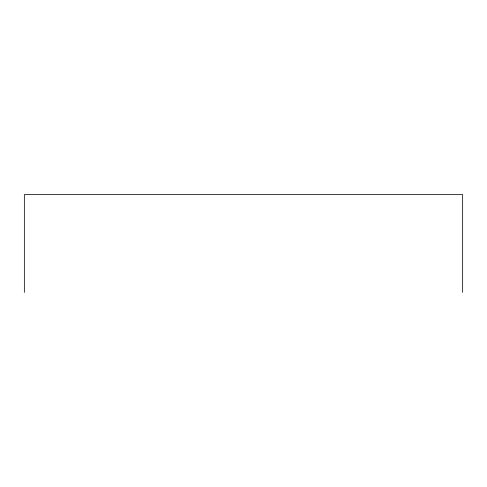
<?xml version="1.0" encoding="UTF-8"?>
<svg xmlns="http://www.w3.org/2000/svg" width="487" height="487" viewBox="0 0 487 487"><rect width="100%" height="100%" fill="white"/><g stroke="black" fill="none" stroke-linecap="round" stroke-linejoin="round"><path stroke-width="0.73" d="M462.65 292.407L462.65 194.593L24.35 194.593L24.35 292.407"/></g></svg>
